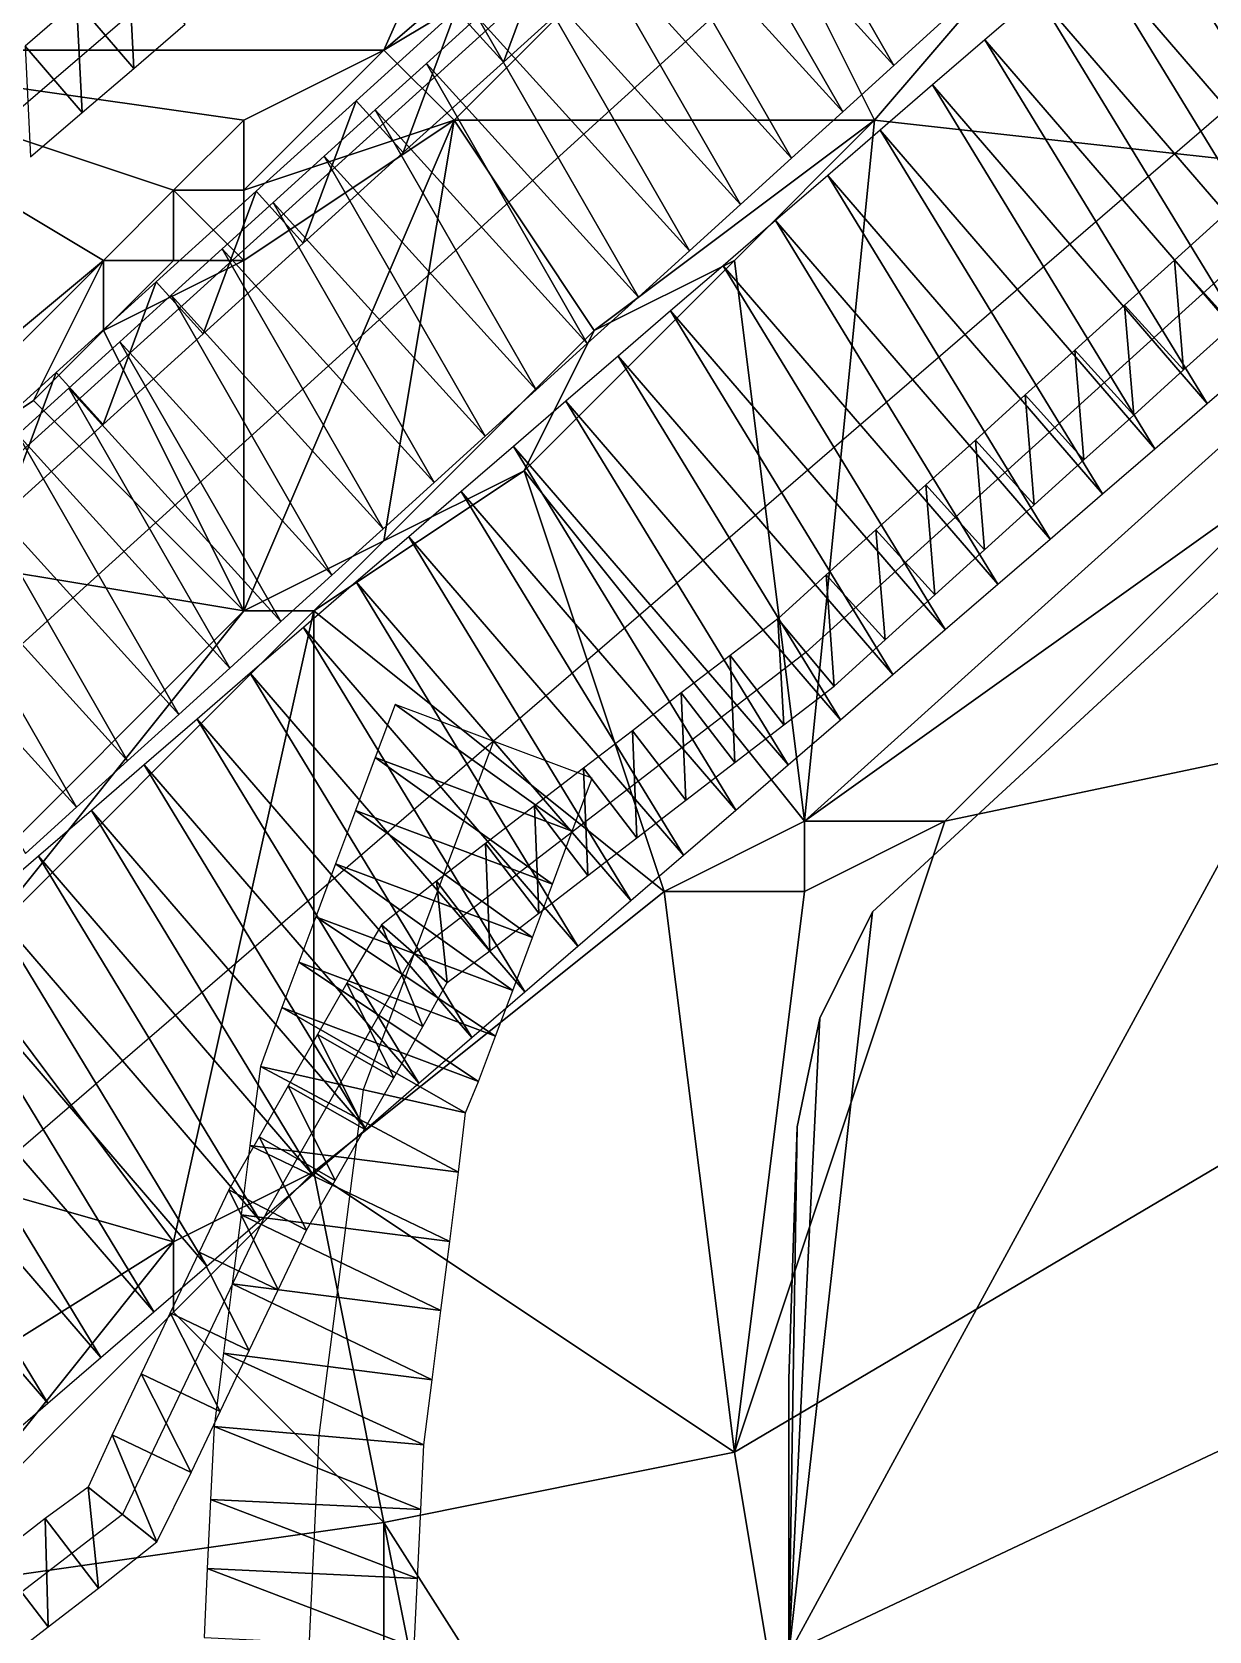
# Model space of a CAD drawing. Header units: metres. Extents: x -1103 to 901, y -902 to 905.
# Drawn here: x -822.04 to -788.46, y 820.9 to 866.52 of the extents above; entities that cross this region are included whole.
import ezdxf

# ---------------------------------------------------------------- set-up
doc = ezdxf.new("R2010")
doc.units = ezdxf.units.M
for name, color, linetype in [('OSM_BUILDING_FOOTPRINTS', 7, 'CONTINUOUS'), ('OSM_BUILDING_ROOFS', 1, 'CONTINUOUS'), ('OSM_BUILDING_WALLS', 8, 'CONTINUOUS'), ('OSM_PATH_AXES', 30, 'CONTINUOUS'), ('OSM_PATH_SURFACE', 30, 'CONTINUOUS'), ('OSM_ROAD_AXES', 2, 'CONTINUOUS'), ('OSM_ROAD_SURFACE', 9, 'CONTINUOUS'), ('OSM_TERRAIN', 3, 'CONTINUOUS'), ('OSM_WATER_SURFACE', 5, 'CONTINUOUS'), ('OSM_WATERWAYS', 5, 'CONTINUOUS')]:
    doc.layers.add(name, color=color, linetype=linetype)

msp = doc.modelspace()

# ---------------------------------------------------------------- linework, layer by layer
at = {"layer": 'OSM_BUILDING_FOOTPRINTS'}
msp.add_polyline3d([(-800.733, 812.288, 12.242), (-800.445, 820.25, 12.242), (-800.445, 828.08, 12.242), (-800.213, 835.28, 12.242), (-799.561, 838.387, 12.242), (-798.058, 841.417, 12.242), (-779.687, 858.371, 12.242), (-761.492, 838.62, 12.242), (-795.515, 806.736, 12.242), (-800.733, 812.288, 12.242)], close=True, dxfattribs=at)
at = {"layer": 'OSM_BUILDING_ROOFS'}
for points in [[(-800.445, 820.25, 36.642), (-761.492, 838.62, 36.642), (-779.687, 858.371, 36.642)], [(-800.445, 820.25, 36.642), (-779.687, 858.371, 36.642), (-798.058, 841.417, 36.642)], [(-800.445, 820.25, 36.642), (-798.058, 841.417, 36.642), (-799.561, 838.387, 36.642)], [(-800.445, 820.25, 36.642), (-795.515, 806.736, 36.642), (-761.492, 838.62, 36.642)], [(-800.445, 820.25, 36.642), (-799.561, 838.387, 36.642), (-800.213, 835.28, 36.642)], [(-800.445, 820.25, 36.642), (-800.213, 835.28, 36.642), (-800.445, 828.08, 36.642)]]:
    msp.add_3dface(points, dxfattribs=at)
at = {"layer": 'OSM_BUILDING_WALLS'}
for points in [[(-779.687, 858.371, 12.242), (-798.058, 841.417, 12.242), (-798.058, 841.417, 36.642)], [(-779.687, 858.371, 12.242), (-798.058, 841.417, 36.642), (-779.687, 858.371, 36.642)], [(-798.058, 841.417, 12.242), (-799.561, 838.387, 12.242), (-799.561, 838.387, 36.642)], [(-798.058, 841.417, 12.242), (-799.561, 838.387, 36.642), (-798.058, 841.417, 36.642)], [(-795.515, 806.736, 12.242), (-761.492, 838.62, 12.242), (-761.492, 838.62, 36.642)], [(-795.515, 806.736, 12.242), (-761.492, 838.62, 36.642), (-795.515, 806.736, 36.642)], [(-799.561, 838.387, 12.242), (-800.213, 835.28, 12.242), (-800.213, 835.28, 36.642)], [(-799.561, 838.387, 12.242), (-800.213, 835.28, 36.642), (-799.561, 838.387, 36.642)], [(-800.213, 835.28, 12.242), (-800.445, 828.08, 12.242), (-800.445, 828.08, 36.642)], [(-800.213, 835.28, 12.242), (-800.445, 828.08, 36.642), (-800.213, 835.28, 36.642)], [(-800.445, 828.08, 12.242), (-800.445, 820.25, 12.242), (-800.445, 820.25, 36.642)], [(-800.445, 828.08, 12.242), (-800.445, 820.25, 36.642), (-800.445, 828.08, 36.642)]]:
    msp.add_3dface(points, dxfattribs=at)
at = {"layer": 'OSM_PATH_AXES'}
for points in [[(-1100, 614.436, 14.432), (-1087.268, 623.605, 14.308), (-1078.06, 633.139, 14.564), (-1067.957, 642.251, 14.862), (-1048.149, 660.012, 15.181), (-1040.809, 665.819, 15.149), (-1016.955, 682.474, 14.848), (-1002.165, 695.623, 14.017), (-995.633, 701.905, 13.614), (-969.502, 727.153, 13.249), (-939.922, 752.335, 10.603), (-928.647, 761.138, 10.91), (-915.759, 773.535, 11.003), (-914.134, 779.286, 10.928), (-896.636, 795.267, 11.317), (-876.474, 815.804, 12.38), (-862.911, 828.544, 13.579), (-847.425, 841.428, 15.193), (-839.455, 849.269, 16.005), (-824.367, 862.639, 16.441), (-797.882, 885.355, 14.191), (-795.682, 887.235, 13.984), (-783.048, 898.272, 13.138), (-780.912, 900, 13.035)], [(-743.723, 900, 12.989), (-770.169, 875.767, 14), (-799.959, 848.816, 15.237), (-811.135, 840.223, 15.725), (-815.313, 832.913, 15.655), (-819.458, 824.22, 15.058), (-825.228, 819.797, 14.907), (-831.396, 812.951, 14.445), (-845.766, 805.74, 13.499), (-848.54, 803.506, 13.339), (-863.043, 791.817, 13.148), (-891.727, 764.799, 12.959), (-936.196, 727.021, 12.645), (-966.517, 700.147, 13.969), (-1004.088, 667.677, 15.854), (-1037.669, 636.678, 14.518), (-1061.015, 615.323, 13.861), (-1079.253, 598.535, 13.844), (-1081.375, 596.964, 13.862), (-1100, 583.18, 13.331)]]:
    msp.add_polyline3d(points, dxfattribs=at)
at = {"layer": 'OSM_PATH_SURFACE'}
for points in [[(-819.139, 865.476, 16.121), (-819.295, 868.636, 16.052), (-820.766, 867.374, 16.176)], [(-819.139, 865.476, 16.121), (-817.667, 866.738, 15.963), (-819.295, 868.636, 16.052)], [(-820.61, 864.214, 16.295), (-820.766, 867.374, 16.176), (-822.238, 866.112, 16.301)], [(-820.61, 864.214, 16.295), (-819.139, 865.476, 16.121), (-820.766, 867.374, 16.176)], [(-822.081, 862.952, 16.389), (-820.61, 864.214, 16.295), (-822.238, 866.112, 16.301)], [(-788.031, 861.293, 14.995), (-789.449, 860.01, 15.031), (-787.772, 858.156, 15.023)], [(-789.449, 860.01, 15.031), (-790.868, 858.727, 15.067), (-789.191, 856.873, 15.058)], [(-789.449, 860.01, 15.031), (-789.191, 856.873, 15.058), (-787.772, 858.156, 15.023)], [(-790.868, 858.727, 15.067), (-792.287, 857.443, 15.103), (-790.609, 855.589, 15.094)], [(-790.868, 858.727, 15.067), (-790.609, 855.589, 15.094), (-789.191, 856.873, 15.058)], [(-792.287, 857.443, 15.103), (-793.705, 856.16, 15.138), (-792.028, 854.306, 15.13)], [(-792.287, 857.443, 15.103), (-792.028, 854.306, 15.13), (-790.609, 855.589, 15.094)], [(-793.705, 856.16, 15.138), (-795.124, 854.876, 15.174), (-793.446, 853.022, 15.166)], [(-793.705, 856.16, 15.138), (-793.446, 853.022, 15.166), (-792.028, 854.306, 15.13)], [(-795.124, 854.876, 15.174), (-796.542, 853.593, 15.21), (-794.865, 851.739, 15.202)], [(-795.124, 854.876, 15.174), (-794.865, 851.739, 15.202), (-793.446, 853.022, 15.166)], [(-796.542, 853.593, 15.21), (-797.961, 852.31, 15.246), (-796.284, 850.456, 15.237)], [(-796.542, 853.593, 15.21), (-796.284, 850.456, 15.237), (-794.865, 851.739, 15.202)], [(-797.961, 852.31, 15.246), (-799.379, 851.026, 15.282), (-797.702, 849.172, 15.273)], [(-797.961, 852.31, 15.246), (-797.702, 849.172, 15.273), (-796.284, 850.456, 15.237)], [(-799.379, 851.026, 15.282), (-800.762, 849.774, 15.328), (-799.157, 847.857, 15.31)], [(-799.379, 851.026, 15.282), (-799.157, 847.857, 15.31), (-797.702, 849.172, 15.273)], [(-800.762, 849.774, 15.328), (-802.118, 848.733, 15.376), (-800.594, 846.751, 15.352)], [(-800.762, 849.774, 15.328), (-800.594, 846.751, 15.352), (-799.157, 847.857, 15.31)], [(-802.118, 848.733, 15.376), (-803.515, 847.659, 15.45), (-801.991, 845.677, 15.429)], [(-802.118, 848.733, 15.376), (-801.991, 845.677, 15.429), (-800.594, 846.751, 15.352)], [(-803.515, 847.659, 15.45), (-804.912, 846.584, 15.59), (-803.388, 844.603, 15.569)], [(-803.515, 847.659, 15.45), (-803.388, 844.603, 15.569), (-801.991, 845.677, 15.429)], [(-804.912, 846.584, 15.59), (-806.309, 845.51, 15.695), (-804.785, 843.528, 15.7)], [(-804.912, 846.584, 15.59), (-804.785, 843.528, 15.7), (-803.388, 844.603, 15.569)], [(-806.309, 845.51, 15.695), (-807.706, 844.436, 15.764), (-806.182, 842.454, 15.745)], [(-806.309, 845.51, 15.695), (-806.182, 842.454, 15.745), (-804.785, 843.528, 15.7)], [(-807.706, 844.436, 15.764), (-809.103, 843.362, 15.78), (-807.579, 841.38, 15.762)], [(-807.706, 844.436, 15.764), (-807.579, 841.38, 15.762), (-806.182, 842.454, 15.745)], [(-809.103, 843.362, 15.78), (-810.5, 842.288, 15.797), (-808.976, 840.306, 15.779)], [(-809.103, 843.362, 15.78), (-808.976, 840.306, 15.779), (-807.579, 841.38, 15.762)], [(-810.5, 842.288, 15.797), (-812.073, 841.049, 15.816), (-810.196, 839.397, 15.794)], [(-810.5, 842.288, 15.797), (-810.196, 839.397, 15.794), (-808.976, 840.306, 15.779)], [(-812.073, 841.049, 15.816), (-813.056, 839.381, 15.828), (-810.885, 838.141, 15.802)], [(-812.073, 841.049, 15.816), (-810.885, 838.141, 15.802), (-810.196, 839.397, 15.794)], [(-813.056, 839.381, 15.828), (-813.891, 837.919, 15.838), (-811.721, 836.679, 15.812)], [(-813.056, 839.381, 15.828), (-811.721, 836.679, 15.812), (-810.885, 838.141, 15.802)], [(-813.891, 837.919, 15.838), (-814.727, 836.457, 15.83), (-812.556, 835.217, 15.822)], [(-813.891, 837.919, 15.838), (-812.556, 835.217, 15.822), (-811.721, 836.679, 15.812)], [(-814.727, 836.457, 15.83), (-815.563, 834.995, 15.819), (-813.392, 833.754, 15.781)], [(-814.727, 836.457, 15.83), (-813.392, 833.754, 15.781), (-812.556, 835.217, 15.822)], [(-815.563, 834.995, 15.819), (-816.422, 833.49, 15.808), (-814.204, 832.336, 15.704)], [(-815.563, 834.995, 15.819), (-814.204, 832.336, 15.704), (-813.392, 833.754, 15.781)], [(-816.422, 833.49, 15.808), (-817.27, 831.712, 15.664), (-815.014, 830.636, 15.543)], [(-816.422, 833.49, 15.808), (-815.014, 830.636, 15.543), (-814.204, 832.336, 15.704)], [(-817.27, 831.712, 15.664), (-818.099, 829.974, 15.391), (-815.843, 828.898, 15.378)], [(-817.27, 831.712, 15.664), (-815.843, 828.898, 15.378), (-815.014, 830.636, 15.543)], [(-818.099, 829.974, 15.391), (-818.928, 828.235, 15.305), (-816.672, 827.159, 15.266)], [(-818.099, 829.974, 15.391), (-816.672, 827.159, 15.266), (-815.843, 828.898, 15.378)], [(-818.928, 828.235, 15.305), (-819.757, 826.497, 15.231), (-817.501, 825.421, 15.193)], [(-818.928, 828.235, 15.305), (-817.501, 825.421, 15.193), (-816.672, 827.159, 15.266)], [(-819.757, 826.497, 15.231), (-820.435, 825, 15.168), (-818.481, 823.44, 15.108)], [(-819.757, 826.497, 15.231), (-818.481, 823.44, 15.108), (-817.501, 825.421, 15.193)], [(-820.435, 825, 15.168), (-821.661, 824.106, 15.128), (-820.14, 822.122, 15.07)], [(-820.435, 825, 15.168), (-820.14, 822.122, 15.07), (-818.481, 823.44, 15.108)], [(-821.661, 824.106, 15.128), (-823.104, 823.001, 15.078), (-821.583, 821.016, 15.047)], [(-821.661, 824.106, 15.128), (-821.583, 821.016, 15.047), (-820.14, 822.122, 15.07)], [(-823.104, 823.001, 15.078), (-823.025, 819.911, 15.024), (-821.583, 821.016, 15.047)]]:
    msp.add_3dface(points, dxfattribs=at)
at = {"layer": 'OSM_ROAD_AXES'}
for points in [[(-838.648, 834.494, 15.4), (-832.535, 839.802, 15.59), (-791.736, 876.828, 14.906), (-776.879, 890.31, 13.615), (-766.167, 900, 13.072)], [(-745.49, 900, 12.992), (-767.019, 882.369, 13.758), (-808.869, 846.283, 15.685), (-831.551, 826.731, 15.381)], [(-808.869, 846.283, 15.685), (-811.135, 840.223, 15.725), (-812.594, 836.341, 15.743), (-813.854, 826.476, 15.188), (-814.229, 818.602, 14.986), (-813.489, 812.863, 14.92), (-811.068, 804.292, 14.83)]]:
    msp.add_polyline3d(points, dxfattribs=at)
at = {"layer": 'OSM_ROAD_SURFACE'}
for points in [[(-797.454, 865.562, 15.092), (-802.045, 873.549, 15.146), (-803.503, 872.227, 15.226)], [(-797.454, 865.562, 15.092), (-795.997, 866.884, 15.049), (-802.045, 873.549, 15.146)], [(-787.378, 872.737, 14.847), (-788.873, 871.448, 14.883), (-781.037, 862.36, 14.842)], [(-798.911, 864.24, 15.154), (-803.503, 872.227, 15.226), (-804.96, 870.904, 15.307)], [(-798.911, 864.24, 15.154), (-797.454, 865.562, 15.092), (-803.503, 872.227, 15.226)], [(-788.873, 871.448, 14.883), (-790.368, 870.159, 14.919), (-782.531, 861.071, 14.879)], [(-788.873, 871.448, 14.883), (-782.531, 861.071, 14.879), (-781.037, 862.36, 14.842)], [(-800.368, 862.917, 15.274), (-804.96, 870.904, 15.307), (-806.417, 869.582, 15.387)], [(-800.368, 862.917, 15.274), (-798.911, 864.24, 15.154), (-804.96, 870.904, 15.307)], [(-790.368, 870.159, 14.919), (-791.862, 868.87, 14.955), (-784.026, 859.782, 14.916)], [(-790.368, 870.159, 14.919), (-784.026, 859.782, 14.916), (-782.531, 861.071, 14.879)], [(-801.826, 861.595, 15.399), (-806.417, 869.582, 15.387), (-807.874, 868.259, 15.468)], [(-801.826, 861.595, 15.399), (-800.368, 862.917, 15.274), (-806.417, 869.582, 15.387)], [(-791.862, 868.87, 14.955), (-793.357, 867.581, 14.991), (-785.52, 858.493, 14.953)], [(-791.862, 868.87, 14.955), (-785.52, 858.493, 14.953), (-784.026, 859.782, 14.916)], [(-803.283, 860.272, 15.524), (-807.874, 868.259, 15.468), (-809.331, 866.937, 15.549)], [(-803.283, 860.272, 15.524), (-801.826, 861.595, 15.399), (-807.874, 868.259, 15.468)], [(-793.357, 867.581, 14.991), (-794.851, 866.293, 15.027), (-787.015, 857.205, 14.99)], [(-793.357, 867.581, 14.991), (-787.015, 857.205, 14.99), (-785.52, 858.493, 14.953)], [(-804.74, 858.95, 15.649), (-809.331, 866.937, 15.549), (-810.788, 865.615, 15.63)], [(-804.74, 858.95, 15.649), (-803.283, 860.272, 15.524), (-809.331, 866.937, 15.549)], [(-794.851, 866.293, 15.027), (-796.346, 865.004, 15.063), (-788.51, 855.916, 15.027)], [(-794.851, 866.293, 15.027), (-788.51, 855.916, 15.027), (-787.015, 857.205, 14.99)], [(-806.197, 857.628, 15.728), (-810.788, 865.615, 15.63), (-812.245, 864.292, 15.698)], [(-806.197, 857.628, 15.728), (-804.74, 858.95, 15.649), (-810.788, 865.615, 15.63)], [(-796.346, 865.004, 15.063), (-797.841, 863.715, 15.099), (-790.004, 854.627, 15.064)], [(-796.346, 865.004, 15.063), (-790.004, 854.627, 15.064), (-788.51, 855.916, 15.027)], [(-807.654, 856.305, 15.825), (-812.245, 864.292, 15.698), (-813.702, 862.97, 15.761)], [(-807.654, 856.305, 15.825), (-806.197, 857.628, 15.728), (-812.245, 864.292, 15.698)], [(-797.841, 863.715, 15.099), (-799.335, 862.426, 15.146), (-791.499, 853.338, 15.101)], [(-797.841, 863.715, 15.099), (-791.499, 853.338, 15.101), (-790.004, 854.627, 15.064)], [(-809.111, 854.983, 15.904), (-813.702, 862.97, 15.761), (-815.16, 861.648, 15.855)], [(-809.111, 854.983, 15.904), (-807.654, 856.305, 15.825), (-813.702, 862.97, 15.761)], [(-799.335, 862.426, 15.146), (-800.83, 861.137, 15.194), (-792.994, 852.05, 15.138)], [(-799.335, 862.426, 15.146), (-792.994, 852.05, 15.138), (-791.499, 853.338, 15.101)], [(-810.568, 853.661, 15.974), (-815.16, 861.648, 15.855), (-816.617, 860.325, 16.031)], [(-810.568, 853.661, 15.974), (-809.111, 854.983, 15.904), (-815.16, 861.648, 15.855)], [(-800.83, 861.137, 15.194), (-802.325, 859.849, 15.277), (-794.488, 850.761, 15.175)], [(-800.83, 861.137, 15.194), (-794.488, 850.761, 15.175), (-792.994, 852.05, 15.138)], [(-812.025, 852.338, 16.042), (-816.617, 860.325, 16.031), (-818.074, 859.003, 15.981)], [(-812.025, 852.338, 16.042), (-810.568, 853.661, 15.974), (-816.617, 860.325, 16.031)], [(-802.325, 859.849, 15.277), (-803.819, 858.56, 15.372), (-795.983, 849.472, 15.212)], [(-802.325, 859.849, 15.277), (-795.983, 849.472, 15.212), (-794.488, 850.761, 15.175)], [(-813.483, 851.016, 16.018), (-818.074, 859.003, 15.981), (-819.531, 857.681, 15.948)], [(-813.483, 851.016, 16.018), (-812.025, 852.338, 16.042), (-818.074, 859.003, 15.981)], [(-803.819, 858.56, 15.372), (-805.314, 857.271, 15.467), (-797.477, 848.183, 15.249)], [(-803.819, 858.56, 15.372), (-797.477, 848.183, 15.249), (-795.983, 849.472, 15.212)], [(-814.94, 849.694, 15.92), (-819.531, 857.681, 15.948), (-820.988, 856.358, 15.996)], [(-814.94, 849.694, 15.92), (-813.483, 851.016, 16.018), (-819.531, 857.681, 15.948)], [(-805.314, 857.271, 15.467), (-806.808, 855.982, 15.562), (-798.972, 846.894, 15.287)], [(-805.314, 857.271, 15.467), (-798.972, 846.894, 15.287), (-797.477, 848.183, 15.249)], [(-816.397, 848.371, 15.937), (-820.988, 856.358, 15.996), (-822.445, 855.036, 16.06)], [(-816.397, 848.371, 15.937), (-814.94, 849.694, 15.92), (-820.988, 856.358, 15.996)], [(-806.808, 855.982, 15.562), (-808.303, 854.694, 15.671), (-800.467, 845.606, 15.33)], [(-806.808, 855.982, 15.562), (-800.467, 845.606, 15.33), (-798.972, 846.894, 15.287)], [(-817.854, 847.049, 15.954), (-822.445, 855.036, 16.06), (-823.902, 853.713, 16.125)], [(-817.854, 847.049, 15.954), (-816.397, 848.371, 15.937), (-822.445, 855.036, 16.06)], [(-808.303, 854.694, 15.671), (-809.798, 853.405, 15.784), (-801.961, 844.317, 15.453)], [(-808.303, 854.694, 15.671), (-801.961, 844.317, 15.453), (-800.467, 845.606, 15.33)], [(-819.311, 845.726, 15.971), (-823.902, 853.713, 16.125), (-825.359, 852.391, 16.19)], [(-819.311, 845.726, 15.971), (-817.854, 847.049, 15.954), (-823.902, 853.713, 16.125)], [(-809.798, 853.405, 15.784), (-811.292, 852.116, 15.817), (-803.456, 843.028, 15.609)], [(-809.798, 853.405, 15.784), (-803.456, 843.028, 15.609), (-801.961, 844.317, 15.453)], [(-820.768, 844.404, 15.986), (-825.359, 852.391, 16.19), (-826.816, 851.069, 16.221)], [(-820.768, 844.404, 15.986), (-819.311, 845.726, 15.971), (-825.359, 852.391, 16.19)], [(-811.292, 852.116, 15.817), (-812.787, 850.827, 15.749), (-804.951, 841.739, 15.7)], [(-811.292, 852.116, 15.817), (-804.951, 841.739, 15.7), (-803.456, 843.028, 15.609)], [(-822.225, 843.082, 16.001), (-820.768, 844.404, 15.986), (-826.816, 851.069, 16.221)], [(-812.787, 850.827, 15.749), (-814.298, 849.524, 15.807), (-806.463, 840.435, 15.719)], [(-812.787, 850.827, 15.749), (-806.463, 840.435, 15.719), (-804.951, 841.739, 15.7)], [(-814.298, 849.524, 15.807), (-815.811, 848.221, 15.806), (-807.976, 839.132, 15.737)], [(-814.298, 849.524, 15.807), (-807.976, 839.132, 15.737), (-806.463, 840.435, 15.719)], [(-815.811, 848.221, 15.806), (-817.323, 846.917, 15.836), (-809.488, 837.828, 15.755)], [(-815.811, 848.221, 15.806), (-809.488, 837.828, 15.755), (-807.976, 839.132, 15.737)], [(-811.679, 847.334, 15.781), (-812.245, 845.819, 15.788), (-806.625, 843.717, 15.721)], [(-811.679, 847.334, 15.781), (-806.625, 843.717, 15.721), (-806.059, 845.233, 15.664)], [(-817.323, 846.917, 15.836), (-818.835, 845.614, 15.866), (-811, 836.525, 15.774)], [(-817.323, 846.917, 15.836), (-811, 836.525, 15.774), (-809.488, 837.828, 15.755)], [(-812.245, 845.819, 15.788), (-812.812, 844.304, 15.795), (-807.192, 842.202, 15.727)], [(-812.245, 845.819, 15.788), (-807.192, 842.202, 15.727), (-806.625, 843.717, 15.721)], [(-818.835, 845.614, 15.866), (-820.347, 844.31, 15.896), (-812.512, 835.221, 15.792)], [(-818.835, 845.614, 15.866), (-812.512, 835.221, 15.792), (-811, 836.525, 15.774)], [(-820.347, 844.31, 15.896), (-821.859, 843.007, 15.925), (-814.024, 833.918, 15.803)], [(-820.347, 844.31, 15.896), (-814.024, 833.918, 15.803), (-812.512, 835.221, 15.792)], [(-812.812, 844.304, 15.795), (-813.378, 842.789, 15.802), (-807.758, 840.687, 15.734)], [(-812.812, 844.304, 15.795), (-807.758, 840.687, 15.734), (-807.192, 842.202, 15.727)], [(-821.859, 843.007, 15.925), (-823.371, 841.703, 15.953), (-815.536, 832.614, 15.664)], [(-821.859, 843.007, 15.925), (-815.536, 832.614, 15.664), (-814.024, 833.918, 15.803)], [(-813.378, 842.789, 15.802), (-813.944, 841.276, 15.809), (-808.326, 839.17, 15.741)], [(-813.378, 842.789, 15.802), (-808.326, 839.17, 15.741), (-807.758, 840.687, 15.734)], [(-823.371, 841.703, 15.953), (-824.883, 840.4, 15.946), (-817.048, 831.311, 15.533)], [(-823.371, 841.703, 15.953), (-817.048, 831.311, 15.533), (-815.536, 832.614, 15.664)], [(-813.944, 841.276, 15.809), (-814.429, 839.984, 15.804), (-808.813, 837.873, 15.728)], [(-813.944, 841.276, 15.809), (-808.813, 837.873, 15.728), (-808.326, 839.17, 15.741)], [(-824.883, 840.4, 15.946), (-826.396, 839.096, 15.914), (-818.561, 830.007, 15.441)], [(-824.883, 840.4, 15.946), (-818.561, 830.007, 15.441), (-817.048, 831.311, 15.533)], [(-814.429, 839.984, 15.804), (-814.916, 838.691, 15.798), (-809.299, 836.579, 15.669)], [(-814.429, 839.984, 15.804), (-809.299, 836.579, 15.669), (-808.813, 837.873, 15.728)], [(-826.396, 839.096, 15.914), (-827.908, 837.793, 15.657), (-820.073, 828.704, 15.417)], [(-826.396, 839.096, 15.914), (-820.073, 828.704, 15.417), (-818.561, 830.007, 15.441)], [(-814.916, 838.691, 15.798), (-815.52, 837.002, 15.79), (-809.668, 835.68, 15.631)], [(-814.916, 838.691, 15.798), (-809.668, 835.68, 15.631), (-809.299, 836.579, 15.669)], [(-827.908, 837.793, 15.657), (-829.42, 836.489, 15.612), (-821.585, 827.4, 15.394)], [(-827.908, 837.793, 15.657), (-821.585, 827.4, 15.394), (-820.073, 828.704, 15.417)], [(-815.52, 837.002, 15.79), (-815.822, 834.748, 15.786), (-809.87, 833.988, 15.525)], [(-815.52, 837.002, 15.79), (-809.87, 833.988, 15.525), (-809.668, 835.68, 15.631)], [(-829.42, 836.489, 15.612), (-823.097, 826.097, 15.325), (-821.585, 827.4, 15.394)], [(-815.822, 834.748, 15.786), (-816.074, 832.775, 15.744), (-810.122, 832.015, 15.403)], [(-815.822, 834.748, 15.786), (-810.122, 832.015, 15.403), (-809.87, 833.988, 15.525)], [(-816.074, 832.775, 15.744), (-816.326, 830.802, 15.476), (-810.374, 830.042, 15.308)], [(-816.074, 832.775, 15.744), (-810.374, 830.042, 15.308), (-810.122, 832.015, 15.403)], [(-816.326, 830.802, 15.476), (-816.578, 828.829, 15.315), (-810.626, 828.069, 15.223)], [(-816.326, 830.802, 15.476), (-810.626, 828.069, 15.223), (-810.374, 830.042, 15.308)], [(-816.578, 828.829, 15.315), (-816.842, 826.739, 15.219), (-810.865, 826.214, 15.144)], [(-816.578, 828.829, 15.315), (-810.865, 826.214, 15.144), (-810.626, 828.069, 15.223)], [(-816.842, 826.739, 15.219), (-816.944, 824.651, 15.132), (-810.951, 824.365, 15.053)], [(-816.842, 826.739, 15.219), (-810.951, 824.365, 15.053), (-810.865, 826.214, 15.144)], [(-816.944, 824.651, 15.132), (-817.038, 822.682, 15.068), (-811.045, 822.396, 15.055)], [(-816.944, 824.651, 15.132), (-811.045, 822.396, 15.055), (-810.951, 824.365, 15.053)], [(-817.038, 822.682, 15.068), (-817.132, 820.714, 15.043), (-811.139, 820.428, 15.068)], [(-817.038, 822.682, 15.068), (-811.139, 820.428, 15.068), (-811.045, 822.396, 15.055)]]:
    msp.add_3dface(points, dxfattribs=at)
at = {"layer": 'OSM_TERRAIN'}
for points in [[(-830, 866, 16.78), (-812, 866, 15.487), (-804, 884, 14.644)], [(-830, 866, 16.78), (-804, 884, 14.644), (-828, 878, 15.558)], [(-812, 866, 15.487), (-798, 878, 14.789), (-804, 884, 14.644)], [(-812, 866, 15.487), (-802, 872, 15.264), (-798, 878, 14.789)], [(-798, 864, 15.049), (-786, 878, 14.726), (-802, 872, 15.264)], [(-798, 864, 15.049), (-780, 862, 14.779), (-786, 878, 14.726)], [(-810, 864, 15.789), (-802, 872, 15.264), (-812, 866, 15.487)], [(-810, 864, 15.789), (-798, 864, 15.049), (-802, 872, 15.264)], [(-830, 866, 16.78), (-832, 850, 16.332), (-820, 860, 16.177)], [(-820, 860, 16.177), (-818, 862, 16.068), (-830, 866, 16.78)], [(-818, 862, 16.068), (-816, 864, 15.933), (-830, 866, 16.78)], [(-830, 866, 16.78), (-816, 864, 15.933), (-812, 866, 15.487)], [(-816, 864, 15.933), (-816, 862, 15.696), (-812, 866, 15.487)], [(-816, 862, 15.696), (-810, 864, 15.789), (-812, 866, 15.487)], [(-818, 862, 16.068), (-816, 862, 15.696), (-816, 864, 15.933)], [(-816, 850, 16.113), (-812, 852, 15.996), (-810, 864, 15.789)], [(-816, 850, 16.113), (-810, 864, 15.789), (-816, 860, 16.001)], [(-816, 860, 16.001), (-810, 864, 15.789), (-816, 862, 15.696)], [(-812, 852, 15.996), (-806, 858, 15.702), (-810, 864, 15.789)], [(-806, 858, 15.702), (-798, 864, 15.049), (-810, 864, 15.789)], [(-806, 858, 15.702), (-802, 860, 15.183), (-798, 864, 15.049)], [(-800, 844, 15.282), (-798, 864, 15.049), (-802, 860, 15.183)], [(-800, 844, 15.282), (-780, 862, 14.779), (-798, 864, 15.049)], [(-820, 860, 16.177), (-818, 860, 15.789), (-818, 862, 16.068)], [(-818, 860, 15.789), (-816, 860, 16.001), (-818, 862, 16.068)], [(-816, 860, 16.001), (-816, 862, 15.696), (-818, 862, 16.068)], [(-800, 844, 15.282), (-786, 854, 14.428), (-780, 862, 14.779)], [(-832, 850, 16.332), (-828, 852, 16.186), (-820, 860, 16.177)], [(-828, 852, 16.186), (-822, 856, 15.97), (-820, 860, 16.177)], [(-822, 856, 15.97), (-820, 858, 15.877), (-820, 860, 16.177)], [(-816, 850, 16.113), (-816, 860, 16.001), (-820, 858, 15.877)], [(-820, 858, 15.877), (-818, 860, 15.789), (-820, 860, 16.177)], [(-820, 858, 15.877), (-816, 860, 16.001), (-818, 860, 15.789)], [(-808, 854, 15.413), (-802, 860, 15.183), (-806, 858, 15.702)], [(-808, 854, 15.413), (-800, 844, 15.282), (-802, 860, 15.183)], [(-816, 850, 16.113), (-820, 858, 15.877), (-822, 856, 15.97)], [(-812, 852, 15.996), (-808, 854, 15.413), (-806, 858, 15.702)], [(-828, 852, 16.186), (-816, 850, 16.113), (-822, 856, 15.97)], [(-798, 802, 14.14), (-752, 806, 13.856), (-744, 856, 13.931)], [(-744, 856, 13.931), (-758, 852, 14.383), (-798, 802, 14.14)], [(-814, 850, 15.759), (-804, 842, 15.639), (-808, 854, 15.413)], [(-814, 850, 15.759), (-808, 854, 15.413), (-812, 852, 15.996)], [(-804, 842, 15.639), (-800, 844, 15.282), (-808, 854, 15.413)], [(-796, 844, 14.381), (-786, 854, 14.428), (-800, 844, 15.282)], [(-796, 844, 14.381), (-758, 852, 14.383), (-786, 854, 14.428)], [(-824, 842, 16.064), (-816, 850, 16.113), (-828, 852, 16.186)], [(-814, 850, 15.759), (-812, 852, 15.996), (-816, 850, 16.113)], [(-802, 826, 14.368), (-798, 802, 14.14), (-758, 852, 14.383)], [(-802, 826, 14.368), (-758, 852, 14.383), (-796, 844, 14.381)], [(-818, 832, 15.707), (-814, 850, 15.759), (-824, 840, 15.707)], [(-824, 840, 15.707), (-816, 850, 16.113), (-824, 842, 16.064)], [(-824, 840, 15.707), (-814, 850, 15.759), (-816, 850, 16.113)], [(-818, 832, 15.707), (-814, 834, 15.76), (-814, 850, 15.759)], [(-814, 834, 15.76), (-804, 842, 15.639), (-814, 850, 15.759)], [(-804, 842, 15.639), (-800, 842, 14.736), (-800, 844, 15.282)], [(-802, 826, 14.368), (-796, 844, 14.381), (-800, 842, 14.736)], [(-800, 842, 14.736), (-796, 844, 14.381), (-800, 844, 15.282)], [(-802, 826, 14.368), (-804, 842, 15.639), (-814, 834, 15.76)], [(-804, 842, 15.639), (-802, 826, 14.368), (-800, 842, 14.736)], [(-832, 836, 15.509), (-818, 832, 15.707), (-824, 840, 15.707)], [(-834, 822, 15.266), (-818, 832, 15.707), (-832, 836, 15.509)], [(-818, 830, 15.3), (-812, 824, 15.068), (-814, 834, 15.76)], [(-818, 830, 15.3), (-814, 834, 15.76), (-818, 832, 15.707)], [(-812, 824, 15.068), (-802, 826, 14.368), (-814, 834, 15.76)], [(-834, 822, 15.266), (-826, 822, 14.95), (-818, 832, 15.707)], [(-826, 822, 14.95), (-818, 830, 15.3), (-818, 832, 15.707)], [(-826, 822, 14.95), (-812, 824, 15.068), (-818, 830, 15.3)], [(-812, 824, 15.068), (-798, 802, 14.14), (-802, 826, 14.368)], [(-812, 800, 14.77), (-812, 824, 15.068), (-826, 822, 14.95)], [(-812, 800, 14.77), (-808, 804, 14.847), (-812, 824, 15.068)], [(-808, 804, 14.847), (-798, 802, 14.14), (-812, 824, 15.068)], [(-834, 816, 14.449), (-812, 800, 14.77), (-826, 822, 14.95)]]:
    msp.add_3dface(points, dxfattribs=at)
at = {"layer": 'OSM_WATER_SURFACE'}
for points in [[(-808.592, 865.658, 15.719), (-807.08, 869.725, 15.344), (-809.934, 867.14, 15.501)], [(-808.592, 865.658, 15.719), (-805.738, 868.242, 15.559), (-807.08, 869.725, 15.344)], [(-811.446, 863.073, 15.884), (-809.934, 867.14, 15.501), (-812.788, 864.556, 15.644)], [(-811.446, 863.073, 15.884), (-808.592, 865.658, 15.719), (-809.934, 867.14, 15.501)], [(-814.3, 860.489, 15.998), (-812.788, 864.556, 15.644), (-815.642, 861.971, 15.774)], [(-814.3, 860.489, 15.998), (-811.446, 863.073, 15.884), (-812.788, 864.556, 15.644)], [(-817.154, 857.905, 16.032), (-815.642, 861.971, 15.774), (-818.497, 859.387, 15.879)], [(-817.154, 857.905, 16.032), (-814.3, 860.489, 15.998), (-815.642, 861.971, 15.774)], [(-820.008, 855.32, 16.022), (-818.497, 859.387, 15.879), (-821.351, 856.803, 16.013)], [(-820.008, 855.32, 16.022), (-817.154, 857.905, 16.032), (-818.497, 859.387, 15.879)], [(-822.863, 852.736, 16.148), (-821.351, 856.803, 16.013), (-824.205, 854.218, 16.111)], [(-822.863, 852.736, 16.148), (-820.008, 855.32, 16.022), (-821.351, 856.803, 16.013)]]:
    msp.add_3dface(points, dxfattribs=at)
at = {"layer": 'OSM_WATERWAYS'}
msp.add_polyline3d([(-1100, 611.359, 14.098), (-1095.724, 614.714, 14.289), (-1072.268, 635.229, 14.39), (-1039.007, 664.149, 15.207), (-1026.251, 674.168, 15.142), (-1002.165, 695.623, 14.017), (-992.173, 704.847, 13.826), (-956.083, 734.32, 11.906), (-915.759, 773.535, 11.003), (-894.325, 790.987, 11.427), (-854.93, 825.049, 12.947), (-800.7, 874.152, 15.088), (-793.604, 880.223, 14.665), (-778.991, 892.742, 13.657), (-773.033, 898.349, 13.242), (-771.066, 900, 13.12)], dxfattribs=at)

doc.saveas('drawing.dxf')
